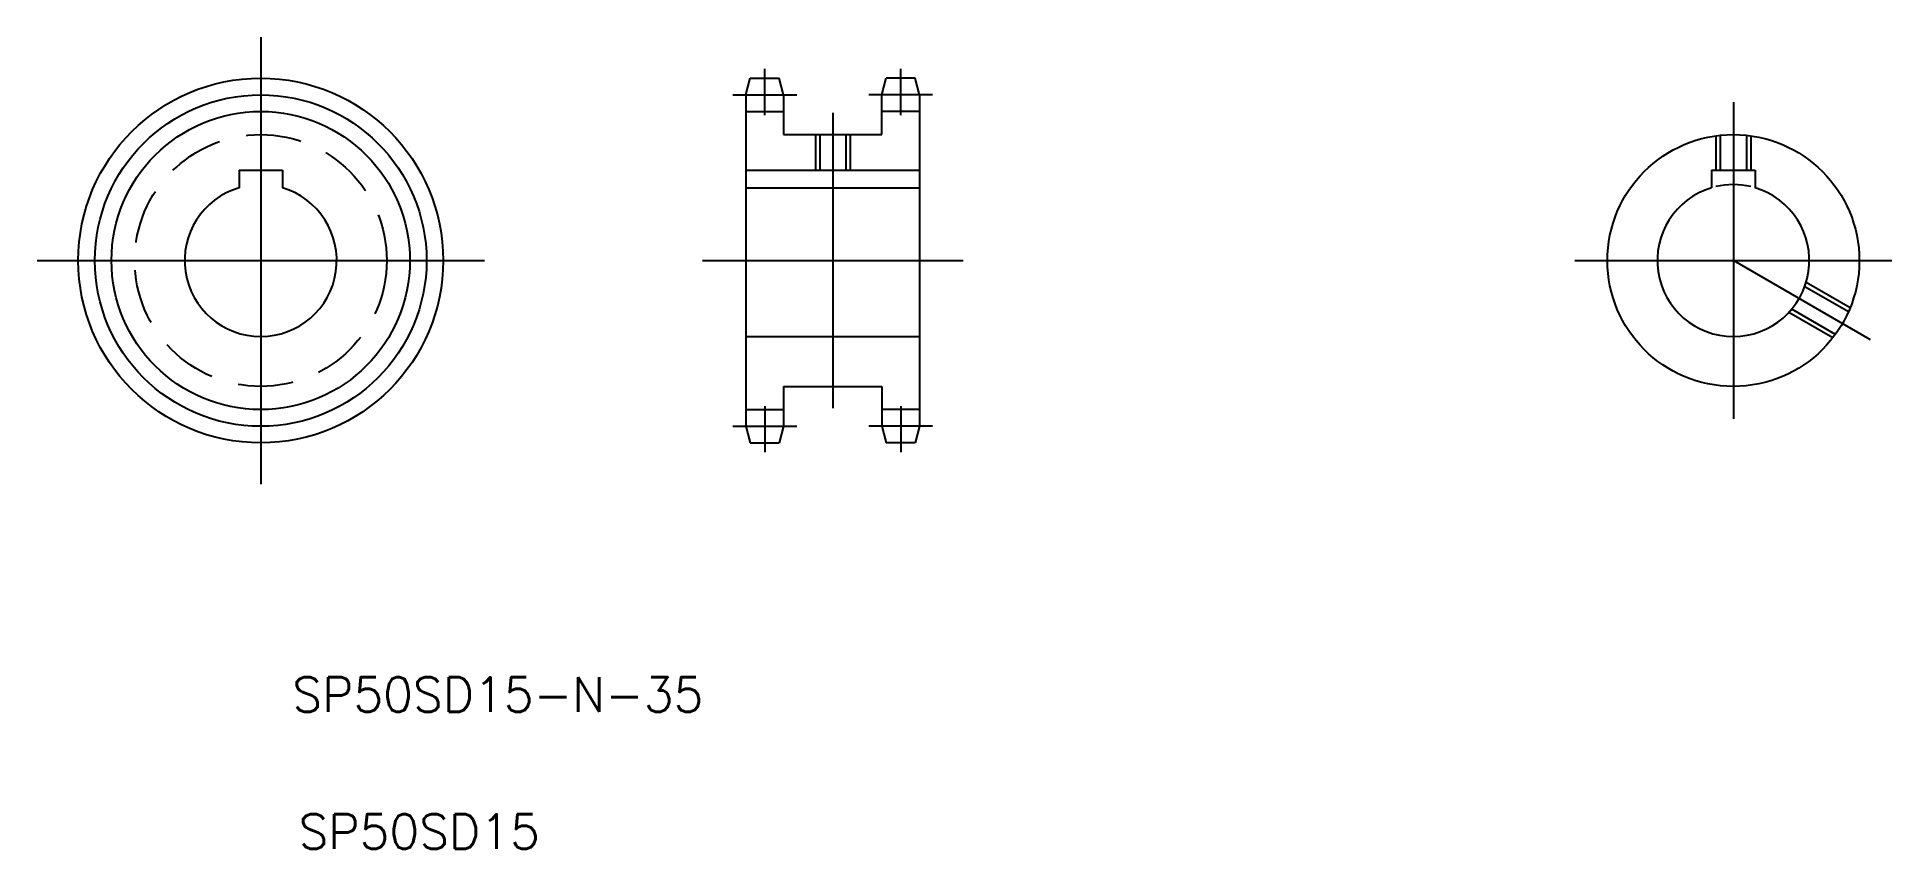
# Model space of a CAD drawing. Extents: x 134 to 561, y 186 to 373.
import ezdxf
from ezdxf.enums import TextEntityAlignment as Align

# ---------------------------------------------------------------- set-up
doc = ezdxf.new("R2010")
doc.units = 0
doc.linetypes.add('CENTER', pattern=[50.8, 31.75, -6.35, 6.35, -6.35])
doc.linetypes.add('DASHED', pattern=[19.05, 12.7, -6.35])
doc.layers.get('0').update_dxf_attribs({"linetype": 'CONTINUOUS'})
doc.layers.add('CENTER', color=1, linetype='CENTER')
doc.styles.get("Standard").update_dxf_attribs({"font": 'txt.shx'})

msp = doc.modelspace()

# ---------------------------------------------------------------- linework, layer by layer
at = {"color": 7, "linetype": 'CONTINUOUS'}
for p, q in [((297.010793, 359.4241), (298.035698, 363.2491)), ((298.035698, 363.2491), (304.685887, 363.2491)), ((305.710793, 359.4241), (304.685887, 363.2491)), ((328.310793, 359.4241), (329.335698, 363.2491)), ((335.985887, 363.2491), (329.335698, 363.2491)), ((337.010793, 359.4241), (335.985887, 363.2491)), ((297.010793, 359.4241), (297.010793, 283.0741)), ((305.710793, 359.4241), (305.710793, 350.2491)), ((328.310793, 350.2491), (328.310793, 359.4241)), ((337.010793, 359.4241), (337.010793, 283.0741)), ((297.010793, 355.5991), (305.710793, 355.5991)), ((337.010793, 355.5991), (328.310793, 355.5991)), ((305.710793, 350.2491), (328.310793, 350.2491)), ((314.010793, 350.2491), (314.010793, 342.0491)), ((320.010793, 350.2491), (320.010793, 342.0491)), ((180.331614, 342.0491), (190.331614, 342.0491)), ((180.331614, 342.0491), (180.331614, 338.01961)), ((190.331614, 342.0491), (190.331614, 338.01961)), ((297.010793, 342.0491), (337.010793, 342.0491)), ((519.343429, 342.0491), (529.343429, 342.0491)), ((519.343429, 342.0491), (519.343429, 338.01961)), ((529.343429, 342.0491), (529.343429, 338.01961)), ((297.010793, 338.01961), (337.010793, 338.01961)), ((297.010793, 303.7491), (337.010793, 303.7491)), ((307.010793, 303.7491), (307.010793, 303.7492)), ((317.010793, 303.7491), (317.010893, 303.7491)), ((305.710793, 292.2491), (328.310793, 292.2491)), ((305.710793, 292.2491), (305.710793, 283.0741)), ((328.310793, 292.2491), (328.310793, 283.0741)), ((297.010793, 286.8991), (305.710793, 286.8991)), ((337.010793, 286.8991), (328.310793, 286.8991)), ((297.010793, 283.0741), (298.035698, 279.2491)), ((305.710793, 283.0741), (304.685887, 279.2491)), ((328.310793, 283.0741), (329.335698, 279.2491)), ((337.010793, 283.0741), (335.985887, 279.2491)), ((298.035698, 279.2491), (304.685887, 279.2491)), ((335.985887, 279.2491), (329.335698, 279.2491))]:
    msp.add_line(p, q, dxfattribs=at)
at = {"color": 3, "linetype": 'CONTINUOUS'}
for p, q in [((313.010793, 350.2491), (313.010793, 342.0491)), ((321.010793, 350.2491), (321.010793, 342.0491))]:
    msp.add_line(p, q, dxfattribs=at)
at = {"color": 3, "linetype": 'DASHED'}
for p, q in [((520.343429, 349.971913), (520.343429, 342.0491)), ((521.343429, 350.09351), (521.343429, 342.0491)), ((527.343429, 350.09351), (527.343429, 342.0491)), ((528.343429, 349.971913), (528.343429, 342.0491)), ((551.218115, 310.351795), (541.097666, 316.194839)), ((550.823421, 309.424971), (540.774521, 315.226706)), ((547.218115, 303.423591), (537.097666, 309.266636)), ((547.823421, 304.228818), (537.774521, 310.030554))]:
    msp.add_line(p, q, dxfattribs=at)
at = {"color": 7, "linetype": 'CONTINUOUS'}
for centre, radius in [((185.331614, 321.2491), 42), ((524.343429, 321.2491), 29)]:
    msp.add_circle(centre, radius, dxfattribs=at)
at = {"color": 3, "linetype": 'CONTINUOUS'}
msp.add_circle((185.331614, 321.2491), 34.35, dxfattribs=at)
at = {"color": 3, "linetype": 'DASHED'}
msp.add_circle((185.331614, 321.2491), 29, dxfattribs=at)
at = {"color": 7, "linetype": 'CONTINUOUS'}
for centre in [(185.331614, 321.2491), (524.343429, 321.2491)]:
    msp.add_arc(centre, 17.5, 106.60155, 73.39845, dxfattribs=at)
at = {"color": 3, "linetype": 'CONTINUOUS'}
msp.add_arc((524.343429, 321.2491), 17.5, 76.78702, 103.21298, dxfattribs=at)
at = {"layer": 'CENTER', "color": 1, "linetype": 'CONTINUOUS'}
for p, q in [((185.331614, 372.730236), (185.331614, 269.767963)), ((301.360793, 354.7591), (301.360793, 365.3991)), ((332.660793, 354.7591), (332.660793, 365.3991)), ((294.010793, 359.4241), (308.710793, 359.4241)), ((340.010793, 359.4241), (325.310793, 359.4241)), ((317.010793, 355.2491), (317.010793, 287.2491)), ((524.343429, 357.7491), (524.343429, 284.7491)), ((133.850477, 321.2491), (236.81275, 321.2491)), ((287.010793, 321.2491), (347.010793, 321.2491)), ((487.843429, 321.2491), (560.843429, 321.2491)), ((555.953356, 302.9991), (524.343429, 321.2491)), ((301.360793, 287.7391), (301.360793, 277.0991)), ((332.660793, 287.7391), (332.660793, 277.0991)), ((294.010793, 283.0741), (308.710793, 283.0741)), ((340.010793, 283.0741), (325.310793, 283.0741))]:
    msp.add_line(p, q, dxfattribs=at)
msp.add_circle((185.331614, 321.2491), 38.175, dxfattribs=at)

# ---------------------------------------------------------------- texts
at = {"color": 7, "linetype": 'CONTINUOUS'}
for s, p in [('SP50SD15-N-35', (239.91948, 214.866456)), ('SP50SD15', (221.817775, 183.307638))]:
    msp.add_text(s, height=8, dxfattribs=at).set_placement(p, align=Align.BOTTOM_CENTER)

doc.saveas('drawing.dxf')
